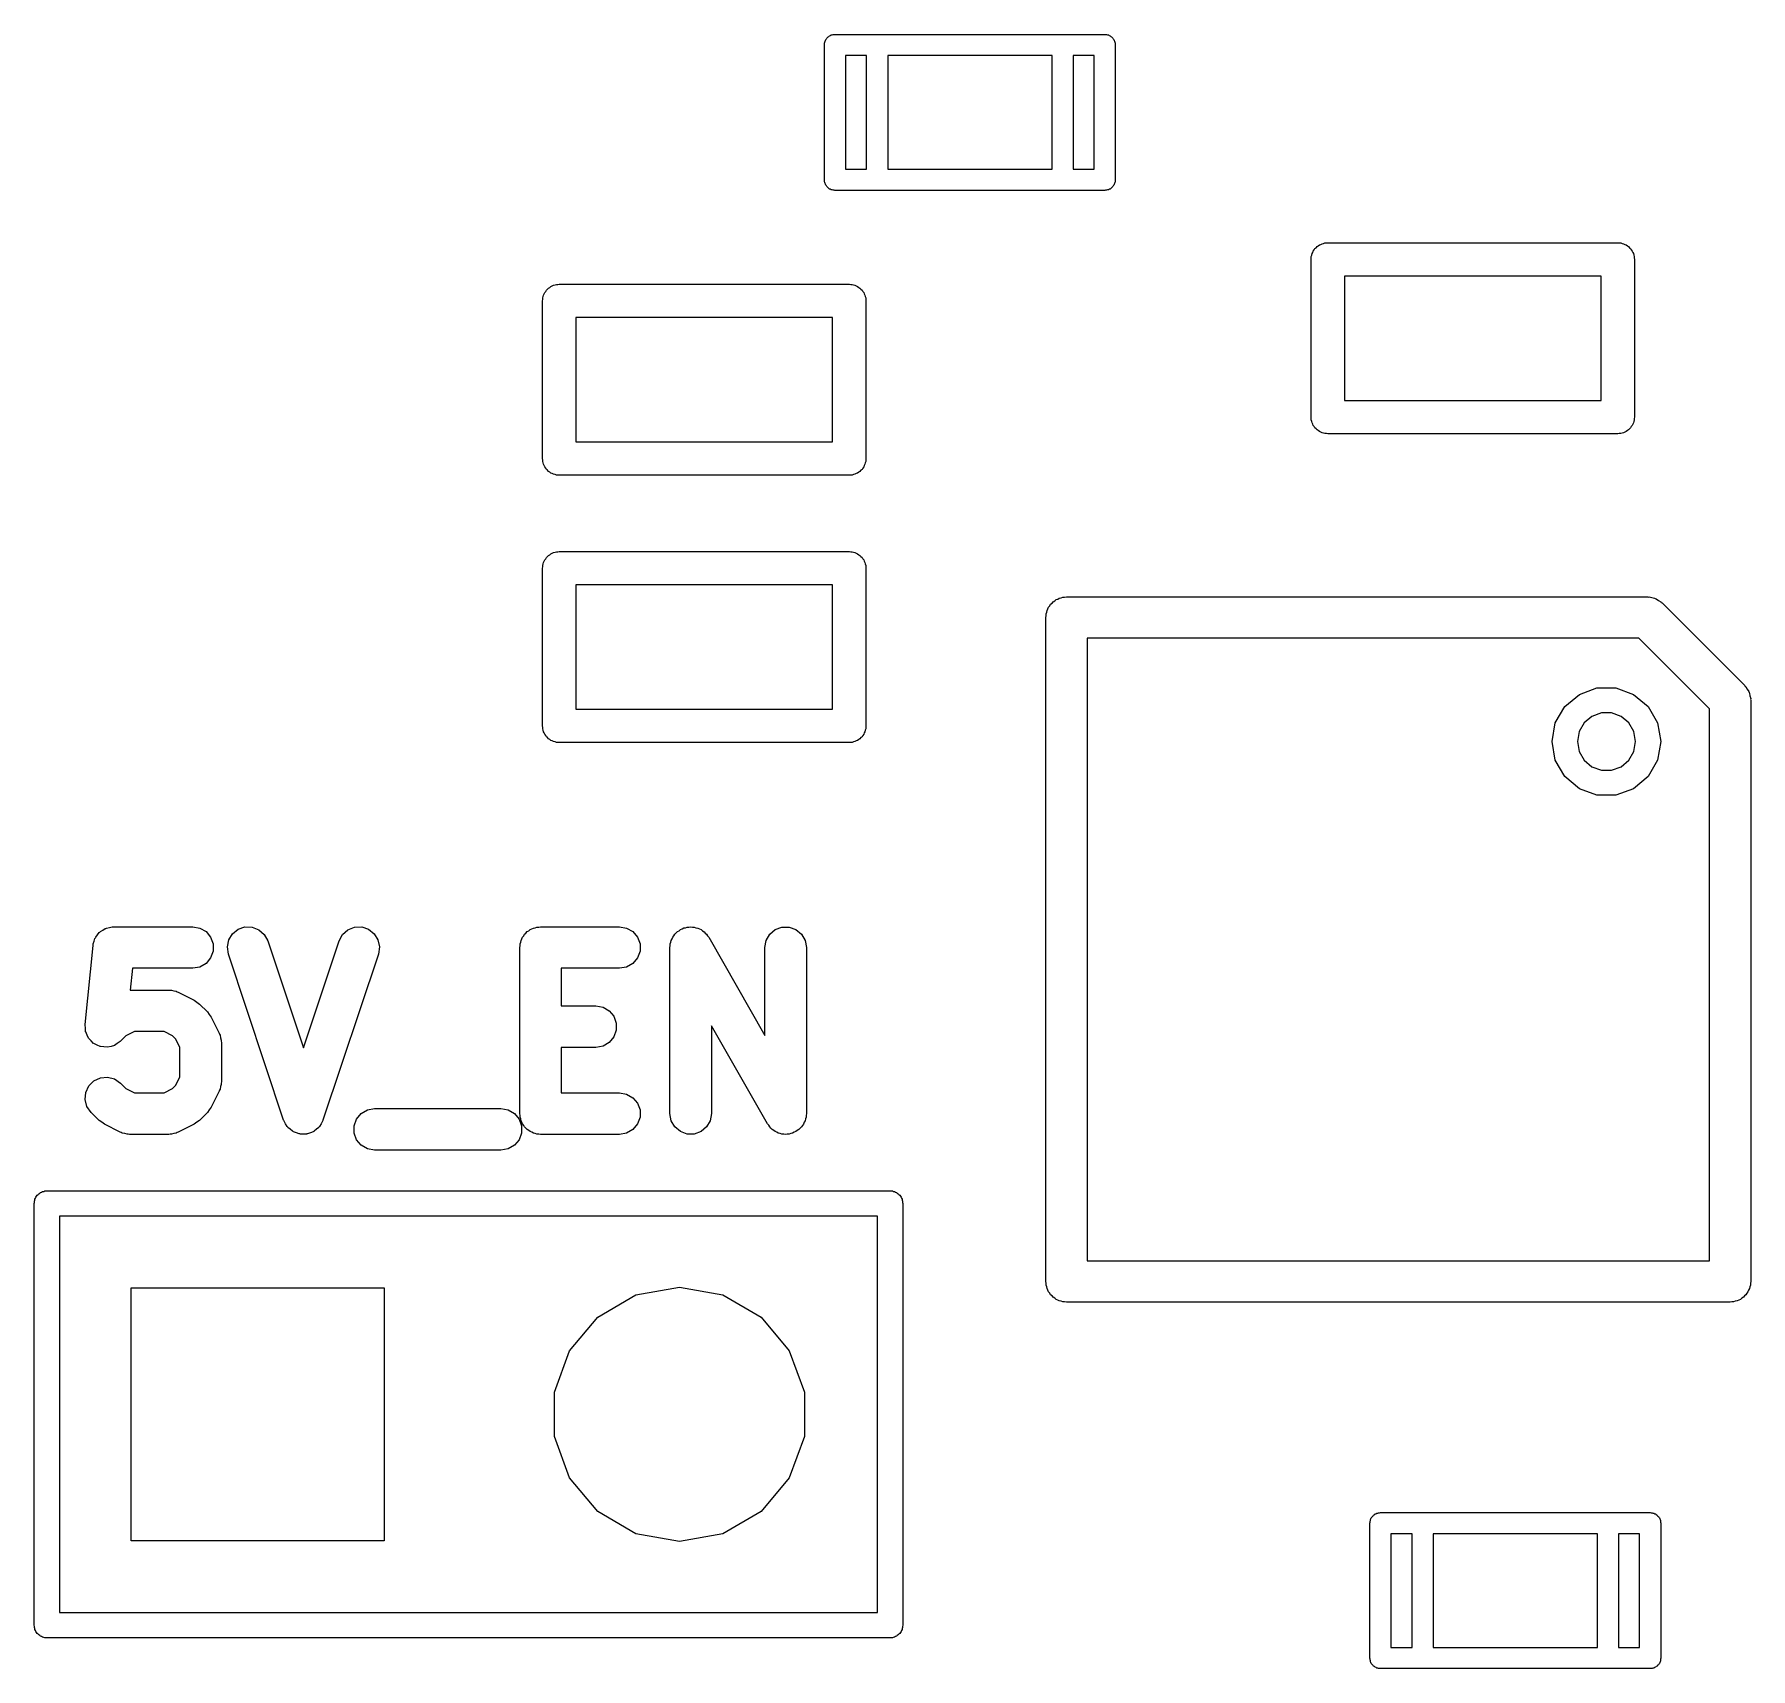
# Model space of a CAD drawing. Extents: x 10 to 287, y -200 to -10.
# Drawn here: x 139.15 to 149.49, y -68.03 to -58.19 of the extents above; entities that cross this region are included whole.
import ezdxf

# ---------------------------------------------------------------- set-up
doc = ezdxf.new("R2010")
doc.units = 0
doc.header["$MEASUREMENT"] = 0
doc.layers.add('BLACK', color=7, linetype='CONTINUOUS')

msp = doc.modelspace()

# ---------------------------------------------------------------- linework, layer by layer
at = {"layer": 'Black'}
for p, q in [((143.926, -58.2176), (143.929, -58.2128)), ((143.929, -58.2128), (143.933, -58.2092)), ((143.933, -58.2092), (143.936, -58.205)), ((143.936, -58.205), (143.941, -58.2022)), ((143.941, -58.2022), (143.945, -58.1986)), ((143.945, -58.1986), (143.951, -58.1967)), ((143.951, -58.1967), (143.955, -58.1939)), ((143.955, -58.1939), (143.961, -58.193)), ((143.961, -58.193), (143.966, -58.1911)), ((143.966, -58.1911), (143.972, -58.1911)), ((143.972, -58.1911), (143.977, -58.1901)), ((143.977, -58.1901), (145.603, -58.1901)), ((145.603, -58.1901), (145.608, -58.1911)), ((145.608, -58.1911), (145.614, -58.1911)), ((145.614, -58.1911), (145.619, -58.193)), ((145.619, -58.193), (145.625, -58.1939)), ((145.625, -58.1939), (145.629, -58.1967)), ((145.629, -58.1967), (145.635, -58.1986)), ((145.635, -58.1986), (145.639, -58.2022)), ((145.639, -58.2022), (145.644, -58.205)), ((145.644, -58.205), (145.647, -58.2092)), ((145.647, -58.2092), (145.651, -58.2128)), ((145.651, -58.2128), (145.654, -58.2176)), ((143.914, -58.2536), (143.915, -58.2481)), ((143.914, -59.0664), (143.914, -58.2536)), ((143.915, -58.2426), (143.917, -58.2374)), ((143.915, -58.2481), (143.915, -58.2426)), ((143.917, -58.2374), (143.918, -58.2319)), ((143.918, -58.2319), (143.92, -58.2271)), ((143.92, -58.2271), (143.922, -58.2218)), ((143.922, -58.2218), (143.926, -58.2176)), ((144.041, -58.3171), (144.041, -59.0029)), ((144.168, -58.3171), (144.041, -58.3171)), ((144.168, -59.0029), (144.168, -58.3171)), ((144.295, -58.3171), (144.295, -59.0029)), ((145.285, -58.3171), (144.295, -58.3171)), ((145.285, -59.0029), (145.285, -58.3171)), ((145.412, -58.3171), (145.412, -59.0029)), ((145.539, -58.3171), (145.412, -58.3171)), ((145.539, -59.0029), (145.539, -58.3171)), ((145.654, -58.2176), (145.658, -58.2218)), ((145.658, -58.2218), (145.66, -58.2271)), ((145.66, -58.2271), (145.662, -58.2319)), ((145.662, -58.2319), (145.663, -58.2374)), ((145.663, -58.2374), (145.665, -58.2426)), ((145.665, -58.2426), (145.665, -58.2481)), ((145.665, -58.2481), (145.666, -58.2536)), ((145.666, -58.2536), (145.666, -59.0664)), ((144.041, -59.0029), (144.168, -59.0029)), ((144.295, -59.0029), (145.285, -59.0029)), ((145.412, -59.0029), (145.539, -59.0029)), ((143.915, -59.0719), (143.914, -59.0664)), ((143.915, -59.0774), (143.915, -59.0719)), ((143.917, -59.0826), (143.915, -59.0774)), ((143.918, -59.0881), (143.917, -59.0826)), ((143.92, -59.0929), (143.918, -59.0881)), ((143.922, -59.0981), (143.92, -59.0929)), ((143.926, -59.1024), (143.922, -59.0981)), ((143.929, -59.1072), (143.926, -59.1024)), ((143.933, -59.1108), (143.929, -59.1072)), ((143.936, -59.115), (143.933, -59.1108)), ((143.941, -59.1178), (143.936, -59.115)), ((143.945, -59.1214), (143.941, -59.1178)), ((143.951, -59.1233), (143.945, -59.1214)), ((143.955, -59.1261), (143.951, -59.1233)), ((143.961, -59.127), (143.955, -59.1261)), ((143.966, -59.1289), (143.961, -59.127)), ((143.972, -59.1289), (143.966, -59.1289)), ((143.977, -59.1299), (143.972, -59.1289)), ((145.603, -59.1299), (143.977, -59.1299)), ((145.608, -59.1289), (145.603, -59.1299)), ((145.614, -59.1289), (145.608, -59.1289)), ((145.619, -59.127), (145.614, -59.1289)), ((145.625, -59.1261), (145.619, -59.127)), ((145.629, -59.1233), (145.625, -59.1261)), ((145.635, -59.1214), (145.629, -59.1233)), ((145.639, -59.1178), (145.635, -59.1214)), ((145.644, -59.115), (145.639, -59.1178)), ((145.647, -59.1108), (145.644, -59.115)), ((145.651, -59.1072), (145.647, -59.1108)), ((145.654, -59.1024), (145.651, -59.1072)), ((145.658, -59.0981), (145.654, -59.1024)), ((145.66, -59.0929), (145.658, -59.0981)), ((145.662, -59.0881), (145.66, -59.0929)), ((145.663, -59.0826), (145.662, -59.0881)), ((145.665, -59.0774), (145.663, -59.0826)), ((145.666, -59.0664), (145.665, -59.0719)), ((145.665, -59.0719), (145.665, -59.0774)), ((146.904, -59.4551), (146.912, -59.4507)), ((146.912, -59.4507), (146.921, -59.4492)), ((146.921, -59.4492), (146.929, -59.4462)), ((146.929, -59.4462), (146.938, -59.4462)), ((146.938, -59.4462), (146.946, -59.4447)), ((146.946, -59.4447), (148.694, -59.4447)), ((148.694, -59.4447), (148.702, -59.4462)), ((148.702, -59.4462), (148.711, -59.4462)), ((148.711, -59.4462), (148.719, -59.4492)), ((148.719, -59.4492), (148.728, -59.4507)), ((148.728, -59.4507), (148.736, -59.4551)), ((146.846, -59.545), (146.847, -59.5364)), ((146.846, -60.495), (146.846, -59.545)), ((146.847, -59.5276), (146.85, -59.5193)), ((146.847, -59.5364), (146.847, -59.5276)), ((146.85, -59.5193), (146.852, -59.5107)), ((146.852, -59.5107), (146.856, -59.5031)), ((146.856, -59.5031), (146.859, -59.4949)), ((146.859, -59.4949), (146.865, -59.4881)), ((146.865, -59.4881), (146.869, -59.4805)), ((146.869, -59.4805), (146.876, -59.4749)), ((146.876, -59.4749), (146.882, -59.4682)), ((146.882, -59.4682), (146.889, -59.4638)), ((146.889, -59.4638), (146.896, -59.4581)), ((146.896, -59.4581), (146.904, -59.4551)), ((148.736, -59.4551), (148.744, -59.4581)), ((148.744, -59.4581), (148.751, -59.4638)), ((148.751, -59.4638), (148.758, -59.4682)), ((148.758, -59.4682), (148.764, -59.4749)), ((148.764, -59.4749), (148.771, -59.4805)), ((148.771, -59.4805), (148.775, -59.4881)), ((148.775, -59.4881), (148.781, -59.4949)), ((148.781, -59.4949), (148.784, -59.5031)), ((148.784, -59.5031), (148.788, -59.5107)), ((148.788, -59.5107), (148.79, -59.5193)), ((148.79, -59.5193), (148.793, -59.5276)), ((148.793, -59.5276), (148.793, -59.5364)), ((148.793, -59.5364), (148.794, -59.545)), ((148.794, -59.545), (148.794, -60.495)), ((147.047, -59.6454), (147.047, -60.3946)), ((148.593, -59.6454), (147.047, -59.6454)), ((148.593, -60.3946), (148.593, -59.6454)), ((142.22, -59.7693), (142.222, -59.7607)), ((142.222, -59.7607), (142.226, -59.7531)), ((142.226, -59.7531), (142.229, -59.7449)), ((142.229, -59.7449), (142.235, -59.7381)), ((142.235, -59.7381), (142.239, -59.7305)), ((142.239, -59.7305), (142.246, -59.7249)), ((142.246, -59.7249), (142.252, -59.7182)), ((142.252, -59.7182), (142.259, -59.7138)), ((142.259, -59.7138), (142.266, -59.7081)), ((142.266, -59.7081), (142.274, -59.7051)), ((142.274, -59.7051), (142.282, -59.7007)), ((142.282, -59.7007), (142.291, -59.6992)), ((142.291, -59.6992), (142.299, -59.6962)), ((142.299, -59.6962), (142.308, -59.6962)), ((142.308, -59.6962), (142.316, -59.6947)), ((142.316, -59.6947), (144.064, -59.6947)), ((144.064, -59.6947), (144.072, -59.6962)), ((144.072, -59.6962), (144.081, -59.6962)), ((144.081, -59.6962), (144.089, -59.6992)), ((144.089, -59.6992), (144.098, -59.7007)), ((144.098, -59.7007), (144.106, -59.7051)), ((144.106, -59.7051), (144.114, -59.7081)), ((144.114, -59.7081), (144.121, -59.7138)), ((144.121, -59.7138), (144.128, -59.7182)), ((144.128, -59.7182), (144.134, -59.7249)), ((144.134, -59.7249), (144.141, -59.7305)), ((144.141, -59.7305), (144.145, -59.7381)), ((144.145, -59.7381), (144.151, -59.7449)), ((144.151, -59.7449), (144.154, -59.7531)), ((144.154, -59.7531), (144.158, -59.7607)), ((144.158, -59.7607), (144.16, -59.7693)), ((142.216, -59.795), (142.217, -59.7864)), ((142.216, -60.745), (142.216, -59.795)), ((142.217, -59.7776), (142.22, -59.7693)), ((142.217, -59.7864), (142.217, -59.7776)), ((144.16, -59.7693), (144.163, -59.7776)), ((144.163, -59.7776), (144.163, -59.7864)), ((144.163, -59.7864), (144.164, -59.795)), ((144.164, -59.795), (144.164, -60.745)), ((142.417, -59.8954), (142.417, -60.6446)), ((143.963, -59.8954), (142.417, -59.8954)), ((143.963, -60.6446), (143.963, -59.8954)), ((147.047, -60.3946), (148.593, -60.3946)), ((146.847, -60.5036), (146.846, -60.495)), ((146.847, -60.5124), (146.847, -60.5036)), ((146.85, -60.5207), (146.847, -60.5124)), ((146.852, -60.5293), (146.85, -60.5207)), ((146.856, -60.5369), (146.852, -60.5293)), ((146.859, -60.5451), (146.856, -60.5369)), ((146.865, -60.5519), (146.859, -60.5451)), ((146.869, -60.5595), (146.865, -60.5519)), ((146.876, -60.5651), (146.869, -60.5595)), ((146.882, -60.5718), (146.876, -60.5651)), ((146.889, -60.5762), (146.882, -60.5718)), ((146.896, -60.5819), (146.889, -60.5762)), ((146.904, -60.5849), (146.896, -60.5819)), ((146.912, -60.5893), (146.904, -60.5849)), ((146.921, -60.5908), (146.912, -60.5893)), ((146.929, -60.5938), (146.921, -60.5908)), ((148.719, -60.5908), (148.711, -60.5938)), ((148.728, -60.5893), (148.719, -60.5908)), ((148.736, -60.5849), (148.728, -60.5893)), ((148.744, -60.5819), (148.736, -60.5849)), ((148.751, -60.5762), (148.744, -60.5819)), ((148.758, -60.5718), (148.751, -60.5762)), ((148.764, -60.5651), (148.758, -60.5718)), ((148.771, -60.5595), (148.764, -60.5651)), ((148.775, -60.5519), (148.771, -60.5595)), ((148.781, -60.5451), (148.775, -60.5519)), ((148.784, -60.5369), (148.781, -60.5451)), ((148.788, -60.5293), (148.784, -60.5369)), ((148.79, -60.5207), (148.788, -60.5293)), ((148.793, -60.5124), (148.79, -60.5207)), ((148.794, -60.495), (148.793, -60.5036)), ((148.793, -60.5036), (148.793, -60.5124)), ((142.417, -60.6446), (143.963, -60.6446)), ((146.938, -60.5938), (146.929, -60.5938)), ((146.946, -60.5953), (146.938, -60.5938)), ((148.694, -60.5953), (146.946, -60.5953)), ((148.702, -60.5938), (148.694, -60.5953)), ((148.711, -60.5938), (148.702, -60.5938)), ((142.217, -60.7536), (142.216, -60.745)), ((142.217, -60.7624), (142.217, -60.7536)), ((142.22, -60.7707), (142.217, -60.7624)), ((142.222, -60.7793), (142.22, -60.7707)), ((142.226, -60.7869), (142.222, -60.7793)), ((142.229, -60.7951), (142.226, -60.7869)), ((142.235, -60.8019), (142.229, -60.7951)), ((144.151, -60.7951), (144.145, -60.8019)), ((144.154, -60.7869), (144.151, -60.7951)), ((144.158, -60.7793), (144.154, -60.7869)), ((144.16, -60.7707), (144.158, -60.7793)), ((144.163, -60.7624), (144.16, -60.7707)), ((144.164, -60.745), (144.163, -60.7536)), ((144.163, -60.7536), (144.163, -60.7624)), ((142.239, -60.8095), (142.235, -60.8019)), ((142.246, -60.8151), (142.239, -60.8095)), ((142.252, -60.8218), (142.246, -60.8151)), ((142.259, -60.8262), (142.252, -60.8218)), ((142.266, -60.8319), (142.259, -60.8262)), ((142.274, -60.8349), (142.266, -60.8319)), ((142.282, -60.8393), (142.274, -60.8349)), ((142.291, -60.8408), (142.282, -60.8393)), ((142.299, -60.8438), (142.291, -60.8408)), ((142.308, -60.8438), (142.299, -60.8438)), ((142.316, -60.8453), (142.308, -60.8438)), ((144.064, -60.8453), (142.316, -60.8453)), ((144.072, -60.8438), (144.064, -60.8453)), ((144.081, -60.8438), (144.072, -60.8438)), ((144.089, -60.8408), (144.081, -60.8438)), ((144.098, -60.8393), (144.089, -60.8408)), ((144.106, -60.8349), (144.098, -60.8393)), ((144.114, -60.8319), (144.106, -60.8349)), ((144.121, -60.8262), (144.114, -60.8319)), ((144.128, -60.8218), (144.121, -60.8262)), ((144.134, -60.8151), (144.128, -60.8218)), ((144.141, -60.8095), (144.134, -60.8151)), ((144.145, -60.8019), (144.141, -60.8095)), ((142.266, -61.3181), (142.274, -61.3151)), ((142.274, -61.3151), (142.282, -61.3107)), ((142.282, -61.3107), (142.291, -61.3092)), ((142.291, -61.3092), (142.299, -61.3062)), ((142.299, -61.3062), (142.308, -61.3062)), ((142.308, -61.3062), (142.316, -61.3047)), ((142.316, -61.3047), (144.064, -61.3047)), ((144.064, -61.3047), (144.072, -61.3062)), ((144.072, -61.3062), (144.081, -61.3062)), ((144.081, -61.3062), (144.089, -61.3092)), ((144.089, -61.3092), (144.098, -61.3107)), ((144.098, -61.3107), (144.106, -61.3151)), ((144.106, -61.3151), (144.114, -61.3181)), ((142.216, -61.405), (142.217, -61.3964)), ((142.216, -62.355), (142.216, -61.405)), ((142.217, -61.3876), (142.22, -61.3793)), ((142.217, -61.3964), (142.217, -61.3876)), ((142.22, -61.3793), (142.222, -61.3707)), ((142.222, -61.3707), (142.226, -61.3631)), ((142.226, -61.3631), (142.229, -61.3549)), ((142.229, -61.3549), (142.235, -61.3481)), ((142.235, -61.3481), (142.239, -61.3405)), ((142.239, -61.3405), (142.246, -61.3349)), ((142.246, -61.3349), (142.252, -61.3282)), ((142.252, -61.3282), (142.259, -61.3238)), ((142.259, -61.3238), (142.266, -61.3181)), ((144.114, -61.3181), (144.121, -61.3238)), ((144.121, -61.3238), (144.128, -61.3282)), ((144.128, -61.3282), (144.134, -61.3349)), ((144.134, -61.3349), (144.141, -61.3405)), ((144.141, -61.3405), (144.145, -61.3481)), ((144.145, -61.3481), (144.151, -61.3549)), ((144.151, -61.3549), (144.154, -61.3631)), ((144.154, -61.3631), (144.158, -61.3707)), ((144.158, -61.3707), (144.16, -61.3793)), ((144.16, -61.3793), (144.163, -61.3876)), ((144.163, -61.3876), (144.163, -61.3964)), ((144.163, -61.3964), (144.164, -61.405)), ((144.164, -61.405), (144.164, -62.355)), ((142.417, -61.5053), (142.417, -62.2546)), ((143.963, -61.5053), (142.417, -61.5053)), ((143.963, -62.2546), (143.963, -61.5053)), ((145.271, -61.6314), (145.276, -61.622)), ((145.276, -61.622), (145.285, -61.615)), ((145.285, -61.615), (145.292, -61.6067)), ((145.292, -61.6067), (145.301, -61.6012)), ((145.301, -61.6012), (145.309, -61.5942)), ((145.309, -61.5942), (145.32, -61.5905)), ((145.32, -61.5905), (145.329, -61.5851)), ((145.329, -61.5851), (145.34, -61.5832)), ((145.34, -61.5832), (145.35, -61.5795)), ((145.35, -61.5795), (145.361, -61.5795)), ((145.361, -61.5795), (145.372, -61.5776)), ((145.372, -61.5776), (148.872, -61.5776)), ((148.872, -61.5776), (148.877, -61.5785)), ((148.877, -61.5785), (148.883, -61.578)), ((148.883, -61.578), (148.898, -61.5822)), ((148.898, -61.5822), (148.914, -61.5851)), ((148.914, -61.5851), (148.919, -61.5878)), ((148.919, -61.5878), (148.924, -61.5892)), ((148.924, -61.5892), (148.938, -61.5985)), ((148.938, -61.5985), (148.952, -61.6067)), ((148.952, -61.6067), (148.955, -61.6109)), ((148.955, -61.6109), (148.96, -61.614)), ((148.96, -61.614), (149.458, -62.1119)), ((145.247, -61.702), (145.249, -61.6913)), ((145.247, -65.7), (145.247, -61.702)), ((145.249, -61.6804), (145.253, -61.6702)), ((145.249, -61.6913), (145.249, -61.6804)), ((145.253, -61.6702), (145.255, -61.6595)), ((145.255, -61.6595), (145.26, -61.65)), ((145.26, -61.65), (145.264, -61.6398)), ((145.264, -61.6398), (145.271, -61.6314)), ((145.496, -61.8265), (145.496, -65.5755)), ((148.82, -61.8265), (145.496, -61.8265)), ((149.245, -62.2514), (148.82, -61.8265)), ((148.462, -62.165), (148.568, -62.1261)), ((148.568, -62.1261), (148.682, -62.1261)), ((148.682, -62.1261), (148.789, -62.165)), ((149.458, -62.1119), (149.461, -62.1163)), ((149.461, -62.1163), (149.465, -62.1199)), ((149.465, -62.1199), (149.473, -62.1339)), ((149.473, -62.1339), (149.482, -62.1473)), ((148.317, -62.3367), (148.374, -62.2382)), ((148.374, -62.2382), (148.462, -62.165)), ((148.789, -62.165), (148.876, -62.2382)), ((148.876, -62.2382), (148.933, -62.3367)), ((149.482, -62.1473), (149.484, -62.1525)), ((149.484, -62.1525), (149.487, -62.1573)), ((149.487, -62.1573), (149.489, -62.1733)), ((149.489, -62.1733), (149.494, -62.189)), ((149.494, -62.189), (149.493, -62.1945)), ((149.493, -62.1945), (149.494, -62.1999)), ((149.494, -62.1999), (149.494, -65.7)), ((142.417, -62.2546), (143.963, -62.2546)), ((148.298, -62.4488), (148.317, -62.3367)), ((148.491, -62.3361), (148.461, -62.3888)), ((148.538, -62.297), (148.491, -62.3361)), ((148.595, -62.2762), (148.538, -62.297)), ((148.656, -62.2762), (148.595, -62.2762)), ((148.713, -62.297), (148.656, -62.2762)), ((148.76, -62.3361), (148.713, -62.297)), ((148.79, -62.3888), (148.76, -62.3361)), ((148.933, -62.3367), (148.953, -62.4488)), ((149.245, -65.5755), (149.245, -62.2514)), ((142.217, -62.3636), (142.216, -62.355)), ((142.217, -62.3724), (142.217, -62.3636)), ((142.22, -62.3807), (142.217, -62.3724)), ((142.222, -62.3893), (142.22, -62.3807)), ((142.226, -62.3969), (142.222, -62.3893)), ((142.229, -62.4051), (142.226, -62.3969)), ((142.235, -62.4119), (142.229, -62.4051)), ((142.239, -62.4195), (142.235, -62.4119)), ((142.246, -62.4251), (142.239, -62.4195)), ((142.252, -62.4318), (142.246, -62.4251)), ((142.259, -62.4362), (142.252, -62.4318)), ((142.266, -62.4419), (142.259, -62.4362)), ((142.274, -62.4449), (142.266, -62.4419)), ((142.282, -62.4493), (142.274, -62.4449)), ((142.291, -62.4508), (142.282, -62.4493)), ((142.299, -62.4538), (142.291, -62.4508)), ((144.089, -62.4508), (144.081, -62.4538)), ((144.098, -62.4493), (144.089, -62.4508)), ((144.106, -62.4449), (144.098, -62.4493)), ((144.114, -62.4419), (144.106, -62.4449)), ((144.121, -62.4362), (144.114, -62.4419)), ((144.128, -62.4318), (144.121, -62.4362)), ((144.134, -62.4251), (144.128, -62.4318)), ((144.141, -62.4195), (144.134, -62.4251)), ((144.145, -62.4119), (144.141, -62.4195)), ((144.151, -62.4051), (144.145, -62.4119)), ((144.154, -62.3969), (144.151, -62.4051)), ((144.158, -62.3893), (144.154, -62.3969)), ((144.16, -62.3807), (144.158, -62.3893)), ((144.163, -62.3724), (144.16, -62.3807)), ((144.164, -62.355), (144.163, -62.3636)), ((144.163, -62.3636), (144.163, -62.3724)), ((148.317, -62.5608), (148.298, -62.4488)), ((148.461, -62.3888), (148.45, -62.4488)), ((148.45, -62.4488), (148.461, -62.5087)), ((148.801, -62.4488), (148.79, -62.3888)), ((148.79, -62.5087), (148.801, -62.4488)), ((148.953, -62.4488), (148.933, -62.5608)), ((142.308, -62.4538), (142.299, -62.4538)), ((142.316, -62.4553), (142.308, -62.4538)), ((144.064, -62.4553), (142.316, -62.4553)), ((144.072, -62.4538), (144.064, -62.4553)), ((144.081, -62.4538), (144.072, -62.4538)), ((148.461, -62.5087), (148.491, -62.5614)), ((148.76, -62.5614), (148.79, -62.5087)), ((148.374, -62.6594), (148.317, -62.5608)), ((148.462, -62.7325), (148.374, -62.6594)), ((148.491, -62.5614), (148.538, -62.6006)), ((148.538, -62.6006), (148.595, -62.6214)), ((148.595, -62.6214), (148.656, -62.6214)), ((148.656, -62.6214), (148.713, -62.6006)), ((148.713, -62.6006), (148.76, -62.5614)), ((148.876, -62.6594), (148.789, -62.7325)), ((148.933, -62.5608), (148.876, -62.6594)), ((148.568, -62.7715), (148.462, -62.7325)), ((148.789, -62.7325), (148.682, -62.7715)), ((148.682, -62.7715), (148.568, -62.7715)), ((139.552, -63.5932), (139.566, -63.5847)), ((139.566, -63.5847), (139.581, -63.575)), ((139.581, -63.575), (139.585, -63.5739)), ((139.585, -63.5739), (139.589, -63.5715)), ((139.589, -63.5715), (139.606, -63.5685)), ((139.606, -63.5685), (139.623, -63.5643)), ((139.623, -63.5643), (139.627, -63.5648)), ((139.627, -63.5648), (139.632, -63.564)), ((139.632, -63.564), (140.108, -63.564)), ((140.108, -63.564), (140.151, -63.5715)), ((140.151, -63.5715), (140.189, -63.5932)), ((140.348, -63.606), (140.382, -63.5791)), ((140.382, -63.5791), (140.423, -63.5653)), ((140.423, -63.5653), (140.467, -63.5665)), ((140.467, -63.5665), (140.507, -63.5825)), ((140.507, -63.5825), (140.539, -63.6113)), ((141.01, -63.6113), (141.043, -63.5825)), ((141.043, -63.5825), (141.083, -63.5665)), ((141.083, -63.5665), (141.127, -63.5653)), ((141.127, -63.5653), (141.168, -63.5791)), ((141.168, -63.5791), (141.202, -63.606)), ((142.123, -63.5932), (142.133, -63.5878)), ((142.133, -63.5878), (142.141, -63.5807)), ((142.141, -63.5807), (142.151, -63.577)), ((142.151, -63.577), (142.161, -63.5715)), ((142.161, -63.5715), (142.171, -63.5696)), ((142.171, -63.5696), (142.182, -63.5659)), ((142.182, -63.5659), (142.193, -63.5659)), ((142.193, -63.5659), (142.203, -63.564)), ((142.203, -63.564), (142.68, -63.564)), ((142.68, -63.564), (142.722, -63.5715)), ((142.722, -63.5715), (142.76, -63.5932)), ((143.028, -63.5929), (143.038, -63.5876)), ((143.038, -63.5876), (143.046, -63.5807)), ((143.046, -63.5807), (143.056, -63.5769)), ((143.056, -63.5769), (143.066, -63.5713)), ((143.066, -63.5713), (143.076, -63.5695)), ((143.076, -63.5695), (143.086, -63.5659)), ((143.086, -63.5659), (143.098, -63.5659)), ((143.098, -63.5659), (143.109, -63.564)), ((143.109, -63.564), (143.119, -63.5659)), ((143.119, -63.5659), (143.13, -63.5659)), ((143.13, -63.5659), (143.14, -63.5697)), ((143.14, -63.5697), (143.151, -63.5717)), ((143.151, -63.5717), (143.161, -63.5771)), ((143.161, -63.5771), (143.171, -63.5807)), ((143.171, -63.5807), (143.179, -63.5879)), ((143.179, -63.5879), (143.189, -63.5936)), ((143.584, -63.6086), (143.617, -63.5807)), ((143.617, -63.5807), (143.658, -63.5659)), ((143.658, -63.5659), (143.701, -63.5659)), ((143.701, -63.5659), (143.742, -63.5807)), ((143.742, -63.5807), (143.775, -63.6086)), ((139.46, -64.1527), (139.508, -63.6765)), ((139.508, -63.6765), (139.509, -63.672)), ((139.509, -63.6673), (139.515, -63.6512)), ((139.509, -63.672), (139.509, -63.6673)), ((139.515, -63.6512), (139.519, -63.6348)), ((139.519, -63.6348), (139.522, -63.6309)), ((139.522, -63.6309), (139.524, -63.6265)), ((139.524, -63.6265), (139.535, -63.6134)), ((139.535, -63.6134), (139.545, -63.5995)), ((139.545, -63.5995), (139.549, -63.5968)), ((139.549, -63.5968), (139.552, -63.5932)), ((140.189, -63.5932), (140.216, -63.6265)), ((140.216, -63.6265), (140.231, -63.6673)), ((140.231, -63.6673), (140.231, -63.7107)), ((140.317, -63.6856), (140.325, -63.643)), ((140.323, -63.7285), (140.317, -63.6856)), ((140.325, -63.643), (140.348, -63.606)), ((140.539, -63.6113), (140.56, -63.6495)), ((140.56, -63.6495), (140.775, -64.2937)), ((140.775, -64.2937), (140.99, -63.6495)), ((140.99, -63.6495), (141.01, -63.6113)), ((141.202, -63.606), (141.224, -63.643)), ((141.224, -63.643), (141.233, -63.6856)), ((141.233, -63.6856), (141.227, -63.7285)), ((142.078, -63.689), (142.08, -63.6782)), ((142.078, -64.689), (142.078, -63.689)), ((142.08, -63.6673), (142.084, -63.657)), ((142.08, -63.6782), (142.08, -63.6673)), ((142.084, -63.657), (142.086, -63.6462)), ((142.086, -63.6462), (142.091, -63.6368)), ((142.091, -63.6368), (142.095, -63.6265)), ((142.095, -63.6265), (142.102, -63.6181)), ((142.102, -63.6181), (142.108, -63.6086)), ((142.108, -63.6086), (142.116, -63.6016)), ((142.116, -63.6016), (142.123, -63.5932)), ((142.76, -63.5932), (142.788, -63.6265)), ((142.788, -63.6265), (142.803, -63.6673)), ((142.803, -63.6673), (142.803, -63.7107)), ((142.983, -63.689), (142.985, -63.6779)), ((142.983, -64.689), (142.983, -63.689)), ((142.985, -63.6667), (142.989, -63.6567)), ((142.985, -63.6779), (142.985, -63.6667)), ((142.989, -63.6567), (142.991, -63.6462)), ((142.991, -63.6462), (142.996, -63.6365)), ((142.996, -63.6365), (143, -63.626)), ((143, -63.626), (143.007, -63.6179)), ((143.007, -63.6179), (143.012, -63.6086)), ((143.012, -63.6086), (143.021, -63.6014)), ((143.021, -63.6014), (143.028, -63.5929)), ((143.189, -63.5936), (143.196, -63.6018)), ((143.196, -63.6018), (143.204, -63.6086)), ((143.204, -63.6086), (143.21, -63.6183)), ((143.21, -63.6183), (143.217, -63.627)), ((143.217, -63.627), (143.555, -64.2183)), ((143.555, -63.689), (143.562, -63.6462)), ((143.555, -64.2183), (143.555, -63.689)), ((143.562, -63.6462), (143.584, -63.6086)), ((143.775, -63.6086), (143.797, -63.6462)), ((143.797, -63.6462), (143.805, -63.689)), ((143.805, -63.689), (143.805, -64.689)), ((140.189, -63.7847), (140.151, -63.8064)), ((140.216, -63.7515), (140.189, -63.7847)), ((140.231, -63.7107), (140.216, -63.7515)), ((140.656, -64.7285), (140.323, -63.7285)), ((141.227, -63.7285), (140.893, -64.7285)), ((142.76, -63.7847), (142.722, -63.8064)), ((142.788, -63.7515), (142.76, -63.7847)), ((142.803, -63.7107), (142.788, -63.7515)), ((139.745, -63.814), (139.732, -63.9449)), ((140.108, -63.814), (139.745, -63.814)), ((140.151, -63.8064), (140.108, -63.814)), ((142.68, -63.814), (142.328, -63.814)), ((142.328, -63.814), (142.328, -64.0402)), ((142.722, -63.8064), (142.68, -63.814)), ((139.732, -63.9449), (139.965, -63.9449)), ((139.965, -63.9449), (139.972, -63.9462)), ((139.972, -63.9462), (139.98, -63.9458)), ((139.98, -63.9458), (139.994, -63.9499)), ((139.994, -63.9499), (140.008, -63.9525)), ((140.008, -63.9525), (140.014, -63.9561)), ((140.014, -63.9561), (140.021, -63.9581)), ((140.021, -63.9581), (140.116, -64.0057)), ((140.116, -64.0057), (140.133, -64.0177)), ((140.133, -64.0177), (140.149, -64.0292)), ((140.149, -64.0292), (140.197, -64.0768)), ((140.197, -64.0768), (140.208, -64.0932)), ((140.208, -64.0932), (140.22, -64.1093)), ((142.328, -64.0402), (142.537, -64.0402)), ((142.537, -64.0402), (142.58, -64.0477)), ((142.58, -64.0477), (142.617, -64.0694)), ((142.617, -64.0694), (142.645, -64.1027)), ((142.645, -64.1027), (142.66, -64.1435)), ((139.46, -64.1535), (139.46, -64.1527)), ((139.46, -64.1543), (139.46, -64.1535)), ((139.462, -64.1751), (139.46, -64.1543)), ((139.463, -64.196), (139.462, -64.1751)), ((139.464, -64.1967), (139.463, -64.196)), ((139.464, -64.1975), (139.464, -64.1967)), ((139.472, -64.2165), (139.464, -64.1975)), ((139.757, -64.1949), (139.706, -64.2203)), ((139.936, -64.1949), (139.757, -64.1949)), ((139.987, -64.2203), (139.936, -64.1949)), ((140.22, -64.1093), (140.268, -64.2045)), ((140.268, -64.2045), (140.27, -64.2114)), ((140.27, -64.2114), (140.273, -64.2177)), ((142.66, -64.1869), (142.645, -64.2277)), ((142.66, -64.1435), (142.66, -64.1869)), ((143.571, -64.751), (143.233, -64.1597)), ((143.233, -64.1597), (143.233, -64.689)), ((139.481, -64.2356), (139.472, -64.2165)), ((139.482, -64.2362), (139.481, -64.2356)), ((139.482, -64.2369), (139.482, -64.2362)), ((139.497, -64.2517), (139.482, -64.2369)), ((139.511, -64.2667), (139.497, -64.2517)), ((139.512, -64.267), (139.511, -64.2667)), ((139.513, -64.2676), (139.512, -64.267)), ((139.532, -64.2764), (139.513, -64.2676)), ((139.551, -64.2855), (139.532, -64.2764)), ((139.551, -64.2856), (139.551, -64.2855)), ((139.552, -64.2859), (139.551, -64.2856)), ((139.573, -64.2877), (139.552, -64.2859)), ((139.594, -64.2898), (139.573, -64.2877)), ((139.595, -64.2897), (139.594, -64.2896)), ((139.594, -64.2896), (139.594, -64.2898)), ((139.616, -64.2843), (139.595, -64.2897)), ((139.636, -64.2791), (139.616, -64.2843)), ((139.637, -64.2785), (139.636, -64.2787)), ((139.636, -64.2787), (139.636, -64.2791)), ((139.654, -64.2664), (139.637, -64.2785)), ((139.672, -64.2546), (139.654, -64.2664)), ((139.673, -64.2536), (139.672, -64.254)), ((139.672, -64.254), (139.672, -64.2546)), ((139.706, -64.2203), (139.673, -64.2536)), ((140.005, -64.2392), (139.987, -64.2203)), ((140.031, -64.2899), (140.005, -64.2392)), ((140.031, -64.469), (140.031, -64.2899)), ((140.273, -64.2177), (140.276, -64.2321)), ((140.276, -64.2321), (140.28, -64.2461)), ((140.28, -64.2461), (140.28, -64.2533)), ((140.28, -64.2533), (140.281, -64.2604)), ((140.281, -64.2604), (140.281, -64.4985)), ((142.537, -64.2902), (142.328, -64.2902)), ((142.328, -64.2902), (142.328, -64.564)), ((142.58, -64.2826), (142.537, -64.2902)), ((142.617, -64.2609), (142.58, -64.2826)), ((142.645, -64.2277), (142.617, -64.2609)), ((139.482, -64.522), (139.513, -64.4913)), ((139.513, -64.4913), (139.552, -64.473)), ((139.552, -64.473), (139.595, -64.4692)), ((139.595, -64.4692), (139.637, -64.4805)), ((139.637, -64.4805), (139.673, -64.5054)), ((139.673, -64.5054), (139.706, -64.5386)), ((139.987, -64.5386), (140.005, -64.5197)), ((140.005, -64.5197), (140.031, -64.469)), ((140.28, -64.5128), (140.276, -64.5268)), ((140.281, -64.4985), (140.28, -64.5056)), ((140.28, -64.5056), (140.28, -64.5128)), ((139.46, -64.6046), (139.464, -64.5614)), ((139.471, -64.6466), (139.46, -64.6046)), ((139.464, -64.5614), (139.482, -64.522)), ((139.706, -64.5386), (139.757, -64.564)), ((139.757, -64.564), (139.936, -64.564)), ((139.936, -64.564), (139.987, -64.5386)), ((140.268, -64.5544), (140.22, -64.6496)), ((140.27, -64.5475), (140.268, -64.5544)), ((140.273, -64.5413), (140.27, -64.5475)), ((140.276, -64.5268), (140.273, -64.5413)), ((142.328, -64.564), (142.68, -64.564)), ((142.68, -64.564), (142.722, -64.5715)), ((142.722, -64.5715), (142.76, -64.5932)), ((142.76, -64.5932), (142.788, -64.6265)), ((139.496, -64.6821), (139.471, -64.6466)), ((139.544, -64.7297), (139.496, -64.6821)), ((140.197, -64.6821), (140.149, -64.7297)), ((140.208, -64.6657), (140.197, -64.6821)), ((140.22, -64.6496), (140.208, -64.6657)), ((141.08, -64.7625), (141.095, -64.7217)), ((141.095, -64.7217), (141.123, -64.6885)), ((141.123, -64.6885), (141.161, -64.6668)), ((141.161, -64.6668), (141.203, -64.6592)), ((141.203, -64.6592), (141.965, -64.6592)), ((141.965, -64.6592), (142.008, -64.6668)), ((142.008, -64.6668), (142.046, -64.6885)), ((142.046, -64.6885), (142.074, -64.7217)), ((142.074, -64.7217), (142.088, -64.7625)), ((142.08, -64.6998), (142.078, -64.689)), ((142.08, -64.7107), (142.08, -64.6998)), ((142.084, -64.721), (142.08, -64.7107)), ((142.086, -64.7317), (142.084, -64.721)), ((142.788, -64.6265), (142.803, -64.6673)), ((142.803, -64.7107), (142.788, -64.7515)), ((142.803, -64.6673), (142.803, -64.7107)), ((142.991, -64.7317), (142.983, -64.689)), ((143.233, -64.689), (143.226, -64.7317)), ((143.799, -64.7212), (143.797, -64.7317)), ((143.803, -64.7112), (143.799, -64.7212)), ((143.805, -64.689), (143.803, -64.7)), ((143.803, -64.7), (143.803, -64.7112)), ((139.56, -64.7412), (139.544, -64.7297)), ((139.576, -64.7532), (139.56, -64.7412)), ((139.671, -64.8008), (139.576, -64.7532)), ((139.678, -64.8028), (139.671, -64.8008)), ((139.684, -64.8064), (139.678, -64.8028)), ((139.699, -64.809), (139.684, -64.8064)), ((139.713, -64.8132), (139.699, -64.809)), ((139.72, -64.8127), (139.713, -64.8132)), ((139.727, -64.814), (139.72, -64.8127)), ((139.965, -64.814), (139.727, -64.814)), ((139.972, -64.8127), (139.965, -64.814)), ((139.98, -64.8132), (139.972, -64.8127)), ((139.994, -64.809), (139.98, -64.8132)), ((140.008, -64.8064), (139.994, -64.809)), ((140.014, -64.8028), (140.008, -64.8064)), ((140.021, -64.8008), (140.014, -64.8028)), ((140.116, -64.7532), (140.021, -64.8008)), ((140.133, -64.7412), (140.116, -64.7532)), ((140.149, -64.7297), (140.133, -64.7412)), ((140.658, -64.7315), (140.656, -64.7285)), ((140.659, -64.7349), (140.658, -64.7315)), ((140.668, -64.7505), (140.659, -64.7349)), ((140.677, -64.7667), (140.668, -64.7505)), ((140.68, -64.769), (140.677, -64.7667)), ((140.681, -64.7719), (140.68, -64.769)), ((140.696, -64.7833), (140.681, -64.7719)), ((140.709, -64.7955), (140.696, -64.7833)), ((140.713, -64.7968), (140.709, -64.7955)), ((140.715, -64.7989), (140.713, -64.7968)), ((140.733, -64.8047), (140.715, -64.7989)), ((140.75, -64.8114), (140.733, -64.8047)), ((140.753, -64.8115), (140.75, -64.8114)), ((140.757, -64.8126), (140.753, -64.8115)), ((140.775, -64.8121), (140.757, -64.8126)), ((140.793, -64.8126), (140.775, -64.8121)), ((140.796, -64.8115), (140.793, -64.8126)), ((140.8, -64.8114), (140.796, -64.8115)), ((140.817, -64.8047), (140.8, -64.8114)), ((140.834, -64.7989), (140.817, -64.8047)), ((140.837, -64.7968), (140.834, -64.7989)), ((140.84, -64.7955), (140.837, -64.7968)), ((140.854, -64.7833), (140.84, -64.7955)), ((140.868, -64.7719), (140.854, -64.7833)), ((140.87, -64.769), (140.868, -64.7719)), ((140.873, -64.7667), (140.87, -64.769)), ((140.882, -64.7505), (140.873, -64.7667)), ((140.891, -64.7349), (140.882, -64.7505)), ((140.892, -64.7315), (140.891, -64.7349)), ((140.893, -64.7285), (140.892, -64.7315)), ((141.08, -64.8059), (141.08, -64.7625)), ((141.095, -64.8467), (141.08, -64.8059)), ((142.088, -64.8059), (142.074, -64.8467)), ((142.091, -64.7412), (142.086, -64.7317)), ((142.088, -64.7625), (142.088, -64.8059)), ((142.095, -64.7515), (142.091, -64.7412)), ((142.102, -64.7599), (142.095, -64.7515)), ((142.108, -64.7693), (142.102, -64.7599)), ((142.116, -64.7764), (142.108, -64.7693)), ((142.123, -64.7847), (142.116, -64.7764)), ((142.133, -64.7902), (142.123, -64.7847)), ((142.141, -64.7972), (142.133, -64.7902)), ((142.151, -64.801), (142.141, -64.7972)), ((142.161, -64.8064), (142.151, -64.801)), ((142.171, -64.8083), (142.161, -64.8064)), ((142.182, -64.8121), (142.171, -64.8083)), ((142.193, -64.8121), (142.182, -64.8121)), ((142.203, -64.814), (142.193, -64.8121)), ((142.68, -64.814), (142.203, -64.814)), ((142.722, -64.8064), (142.68, -64.814)), ((142.76, -64.7847), (142.722, -64.8064)), ((142.788, -64.7515), (142.76, -64.7847)), ((143.012, -64.7693), (142.991, -64.7317)), ((143.046, -64.7972), (143.012, -64.7693)), ((143.086, -64.8121), (143.046, -64.7972)), ((143.13, -64.8121), (143.086, -64.8121)), ((143.171, -64.7972), (143.13, -64.8121)), ((143.204, -64.7693), (143.171, -64.7972)), ((143.226, -64.7317), (143.204, -64.7693)), ((143.578, -64.7596), (143.571, -64.751)), ((143.584, -64.7693), (143.578, -64.7596)), ((143.592, -64.7762), (143.584, -64.7693)), ((143.599, -64.7844), (143.592, -64.7762)), ((143.609, -64.79), (143.599, -64.7844)), ((143.617, -64.7972), (143.609, -64.79)), ((143.627, -64.8009), (143.617, -64.7972)), ((143.636, -64.8063), (143.627, -64.8009)), ((143.647, -64.8082), (143.636, -64.8063)), ((143.658, -64.8121), (143.647, -64.8082)), ((143.669, -64.8121), (143.658, -64.8121)), ((143.679, -64.814), (143.669, -64.8121)), ((143.69, -64.8121), (143.679, -64.814)), ((143.701, -64.8121), (143.69, -64.8121)), ((143.711, -64.8084), (143.701, -64.8121)), ((143.722, -64.8066), (143.711, -64.8084)), ((143.732, -64.8011), (143.722, -64.8066)), ((143.742, -64.7972), (143.732, -64.8011)), ((143.75, -64.7904), (143.742, -64.7972)), ((143.76, -64.7851), (143.75, -64.7904)), ((143.767, -64.7765), (143.76, -64.7851)), ((143.775, -64.7693), (143.767, -64.7765)), ((143.781, -64.7601), (143.775, -64.7693)), ((143.788, -64.752), (143.781, -64.7601)), ((143.791, -64.7414), (143.788, -64.752)), ((143.797, -64.7317), (143.791, -64.7414)), ((141.123, -64.88), (141.095, -64.8467)), ((141.161, -64.9017), (141.123, -64.88)), ((141.203, -64.9092), (141.161, -64.9017)), ((141.965, -64.9092), (141.203, -64.9092)), ((142.008, -64.9017), (141.965, -64.9092)), ((142.046, -64.88), (142.008, -64.9017)), ((142.074, -64.8467), (142.046, -64.88)), ((139.154, -65.23), (139.155, -65.2234)), ((139.154, -67.77), (139.154, -65.23)), ((139.155, -65.2168), (139.157, -65.2105)), ((139.155, -65.2234), (139.155, -65.2168)), ((139.157, -65.2105), (139.158, -65.2039)), ((139.158, -65.2039), (139.162, -65.1982)), ((139.162, -65.1982), (139.164, -65.1919)), ((139.164, -65.1919), (139.168, -65.1868)), ((139.168, -65.1868), (139.172, -65.181)), ((139.172, -65.181), (139.177, -65.1767)), ((139.177, -65.1767), (139.181, -65.1716)), ((139.181, -65.1716), (139.187, -65.1683)), ((139.187, -65.1683), (139.192, -65.164)), ((139.192, -65.164), (139.198, -65.1617)), ((139.198, -65.1617), (139.204, -65.1584)), ((139.204, -65.1584), (139.211, -65.1572)), ((139.211, -65.1572), (139.217, -65.155)), ((139.217, -65.155), (139.223, -65.155)), ((139.223, -65.155), (139.23, -65.1538)), ((139.23, -65.1538), (144.31, -65.1538)), ((144.31, -65.1538), (144.317, -65.155)), ((144.317, -65.155), (144.323, -65.155)), ((144.323, -65.155), (144.329, -65.1572)), ((144.329, -65.1572), (144.336, -65.1584)), ((144.336, -65.1584), (144.342, -65.1617)), ((144.342, -65.1617), (144.348, -65.164)), ((144.348, -65.164), (144.353, -65.1683)), ((144.353, -65.1683), (144.359, -65.1716)), ((144.359, -65.1716), (144.363, -65.1767)), ((144.363, -65.1767), (144.368, -65.181)), ((144.368, -65.181), (144.372, -65.1868)), ((144.372, -65.1868), (144.376, -65.1919)), ((144.376, -65.1919), (144.378, -65.1982)), ((144.378, -65.1982), (144.382, -65.2039)), ((144.382, -65.2039), (144.383, -65.2105)), ((144.383, -65.2105), (144.385, -65.2168)), ((144.385, -65.2168), (144.385, -65.2234)), ((144.385, -65.2234), (144.386, -65.23)), ((144.386, -65.23), (144.386, -67.77)), ((139.306, -65.3062), (139.306, -67.6938)), ((144.234, -65.3062), (139.306, -65.3062)), ((144.234, -67.6938), (144.234, -65.3062)), ((145.496, -65.5755), (149.245, -65.5755)), ((139.738, -67.262), (139.738, -65.738)), ((139.738, -65.738), (141.262, -65.738)), ((141.262, -65.738), (141.262, -67.262)), ((142.778, -65.7812), (143.04, -65.7351)), ((143.04, -65.7351), (143.302, -65.7812)), ((145.249, -65.7107), (145.247, -65.7)), ((145.249, -65.7216), (145.249, -65.7107)), ((145.253, -65.7318), (145.249, -65.7216)), ((145.255, -65.7425), (145.253, -65.7318)), ((145.26, -65.752), (145.255, -65.7425)), ((145.264, -65.7622), (145.26, -65.752)), ((145.271, -65.7706), (145.264, -65.7622)), ((149.477, -65.7622), (149.47, -65.7706)), ((149.481, -65.752), (149.477, -65.7622)), ((149.487, -65.7425), (149.481, -65.752)), ((149.488, -65.7318), (149.487, -65.7425)), ((149.492, -65.7216), (149.488, -65.7318)), ((149.494, -65.7), (149.492, -65.7107)), ((149.492, -65.7107), (149.492, -65.7216)), ((142.548, -65.914), (142.778, -65.7812)), ((143.302, -65.7812), (143.532, -65.914)), ((145.276, -65.78), (145.271, -65.7706)), ((145.285, -65.787), (145.276, -65.78)), ((145.292, -65.7953), (145.285, -65.787)), ((145.301, -65.8008), (145.292, -65.7953)), ((145.309, -65.8078), (145.301, -65.8008)), ((145.32, -65.8115), (145.309, -65.8078)), ((145.329, -65.8169), (145.32, -65.8115)), ((145.34, -65.8188), (145.329, -65.8169)), ((145.35, -65.8225), (145.34, -65.8188)), ((145.361, -65.8225), (145.35, -65.8225)), ((145.372, -65.8244), (145.361, -65.8225)), ((149.37, -65.8244), (145.372, -65.8244)), ((149.38, -65.8225), (149.37, -65.8244)), ((149.391, -65.8225), (149.38, -65.8225)), ((149.401, -65.8188), (149.391, -65.8225)), ((149.412, -65.8169), (149.401, -65.8188)), ((149.422, -65.8115), (149.412, -65.8169)), ((149.432, -65.8078), (149.422, -65.8115)), ((149.44, -65.8008), (149.432, -65.8078)), ((149.45, -65.7953), (149.44, -65.8008)), ((149.457, -65.787), (149.45, -65.7953)), ((149.465, -65.78), (149.457, -65.787)), ((149.47, -65.7706), (149.465, -65.78)), ((142.378, -66.1175), (142.548, -65.914)), ((143.532, -65.914), (143.702, -66.1175)), ((142.287, -66.3672), (142.378, -66.1175)), ((143.702, -66.1175), (143.793, -66.3672)), ((142.287, -66.6328), (142.287, -66.3672)), ((143.793, -66.3672), (143.793, -66.6328)), ((142.378, -66.8825), (142.287, -66.6328)), ((143.793, -66.6328), (143.702, -66.8825)), ((142.548, -67.086), (142.378, -66.8825)), ((143.702, -66.8825), (143.532, -67.086)), ((142.778, -67.2188), (142.548, -67.086)), ((143.532, -67.086), (143.302, -67.2188)), ((147.219, -67.1107), (147.222, -67.1064)), ((147.222, -67.1064), (147.227, -67.1037)), ((147.227, -67.1037), (147.232, -67.1001)), ((147.232, -67.1001), (147.237, -67.0982)), ((147.237, -67.0982), (147.242, -67.0954)), ((147.242, -67.0954), (147.247, -67.0944)), ((147.247, -67.0944), (147.252, -67.0925)), ((147.252, -67.0925), (147.258, -67.0925)), ((147.258, -67.0925), (147.263, -67.0916)), ((147.263, -67.0916), (148.889, -67.0916)), ((148.889, -67.0916), (148.894, -67.0925)), ((148.894, -67.0925), (148.9, -67.0925)), ((148.9, -67.0925), (148.905, -67.0944)), ((148.905, -67.0944), (148.911, -67.0954)), ((148.911, -67.0954), (148.915, -67.0982)), ((148.915, -67.0982), (148.921, -67.1001)), ((148.921, -67.1001), (148.925, -67.1037)), ((148.925, -67.1037), (148.93, -67.1064)), ((148.93, -67.1064), (148.933, -67.1107)), ((147.2, -67.1551), (147.201, -67.1496)), ((147.2, -67.9679), (147.2, -67.1551)), ((147.201, -67.1441), (147.203, -67.1388)), ((147.201, -67.1496), (147.201, -67.1441)), ((147.203, -67.1388), (147.204, -67.1334)), ((147.204, -67.1334), (147.206, -67.1286)), ((147.206, -67.1286), (147.208, -67.1233)), ((147.208, -67.1233), (147.212, -67.1191)), ((147.212, -67.1191), (147.215, -67.1143)), ((147.215, -67.1143), (147.219, -67.1107)), ((148.933, -67.1107), (148.938, -67.1143)), ((148.938, -67.1143), (148.94, -67.1191)), ((148.94, -67.1191), (148.944, -67.1233)), ((148.944, -67.1233), (148.946, -67.1286)), ((148.946, -67.1286), (148.949, -67.1334)), ((148.949, -67.1334), (148.95, -67.1388)), ((148.95, -67.1388), (148.951, -67.1441)), ((148.951, -67.1441), (148.951, -67.1496)), ((148.951, -67.1496), (148.952, -67.1551)), ((148.952, -67.1551), (148.952, -67.9679)), ((141.262, -67.262), (139.738, -67.262)), ((143.04, -67.2649), (142.778, -67.2188)), ((143.302, -67.2188), (143.04, -67.2649)), ((147.327, -67.2186), (147.327, -67.9044)), ((147.454, -67.2186), (147.327, -67.2186)), ((147.454, -67.9044), (147.454, -67.2186)), ((147.581, -67.2186), (147.581, -67.9044)), ((148.571, -67.2186), (147.581, -67.2186)), ((148.571, -67.9044), (148.571, -67.2186)), ((148.698, -67.2186), (148.698, -67.9044)), ((148.825, -67.2186), (148.698, -67.2186)), ((148.825, -67.9044), (148.825, -67.2186)), ((139.306, -67.6938), (144.234, -67.6938)), ((139.155, -67.7766), (139.154, -67.77)), ((139.155, -67.7832), (139.155, -67.7766)), ((139.157, -67.7895), (139.155, -67.7832)), ((139.158, -67.7961), (139.157, -67.7895)), ((139.162, -67.8018), (139.158, -67.7961)), ((139.164, -67.8081), (139.162, -67.8018)), ((139.168, -67.8132), (139.164, -67.8081)), ((139.172, -67.819), (139.168, -67.8132)), ((139.177, -67.8233), (139.172, -67.819)), ((139.181, -67.8284), (139.177, -67.8233)), ((139.187, -67.8317), (139.181, -67.8284)), ((144.359, -67.8284), (144.353, -67.8317)), ((144.363, -67.8233), (144.359, -67.8284)), ((144.368, -67.819), (144.363, -67.8233)), ((144.372, -67.8132), (144.368, -67.819)), ((144.376, -67.8081), (144.372, -67.8132)), ((144.378, -67.8018), (144.376, -67.8081)), ((144.382, -67.7961), (144.378, -67.8018)), ((144.383, -67.7895), (144.382, -67.7961)), ((144.385, -67.7832), (144.383, -67.7895)), ((144.386, -67.77), (144.385, -67.7766)), ((144.385, -67.7766), (144.385, -67.7832)), ((139.192, -67.836), (139.187, -67.8317)), ((139.198, -67.8383), (139.192, -67.836)), ((139.204, -67.8416), (139.198, -67.8383)), ((139.211, -67.8428), (139.204, -67.8416)), ((139.217, -67.845), (139.211, -67.8428)), ((139.223, -67.845), (139.217, -67.845)), ((139.23, -67.8462), (139.223, -67.845)), ((144.31, -67.8462), (139.23, -67.8462)), ((144.317, -67.845), (144.31, -67.8462)), ((144.323, -67.845), (144.317, -67.845)), ((144.329, -67.8428), (144.323, -67.845)), ((144.336, -67.8416), (144.329, -67.8428)), ((144.342, -67.8383), (144.336, -67.8416)), ((144.348, -67.836), (144.342, -67.8383)), ((144.353, -67.8317), (144.348, -67.836)), ((147.327, -67.9044), (147.454, -67.9044)), ((147.581, -67.9044), (148.571, -67.9044)), ((148.698, -67.9044), (148.825, -67.9044)), ((147.201, -67.9734), (147.2, -67.9679)), ((147.201, -67.9789), (147.201, -67.9734)), ((147.203, -67.9841), (147.201, -67.9789)), ((147.204, -67.9896), (147.203, -67.9841)), ((147.206, -67.9944), (147.204, -67.9896)), ((147.208, -67.9996), (147.206, -67.9944)), ((147.212, -68.0039), (147.208, -67.9996)), ((147.215, -68.0087), (147.212, -68.0039)), ((147.219, -68.0123), (147.215, -68.0087)), ((147.222, -68.0165), (147.219, -68.0123)), ((147.227, -68.0193), (147.222, -68.0165)), ((147.232, -68.0229), (147.227, -68.0193)), ((147.237, -68.0248), (147.232, -68.0229)), ((147.242, -68.0275), (147.237, -68.0248)), ((147.247, -68.0285), (147.242, -68.0275)), ((147.252, -68.0304), (147.247, -68.0285)), ((147.258, -68.0304), (147.252, -68.0304)), ((147.263, -68.0314), (147.258, -68.0304)), ((148.889, -68.0314), (147.263, -68.0314)), ((148.894, -68.0304), (148.889, -68.0314)), ((148.9, -68.0304), (148.894, -68.0304)), ((148.905, -68.0285), (148.9, -68.0304)), ((148.911, -68.0275), (148.905, -68.0285)), ((148.915, -68.0248), (148.911, -68.0275)), ((148.921, -68.0229), (148.915, -68.0248)), ((148.925, -68.0193), (148.921, -68.0229)), ((148.93, -68.0165), (148.925, -68.0193)), ((148.933, -68.0123), (148.93, -68.0165)), ((148.938, -68.0087), (148.933, -68.0123)), ((148.94, -68.0039), (148.938, -68.0087)), ((148.944, -67.9996), (148.94, -68.0039)), ((148.946, -67.9944), (148.944, -67.9996)), ((148.949, -67.9896), (148.946, -67.9944)), ((148.95, -67.9841), (148.949, -67.9896)), ((148.951, -67.9789), (148.95, -67.9841)), ((148.952, -67.9679), (148.951, -67.9734)), ((148.951, -67.9734), (148.951, -67.9789))]:
    msp.add_line(p, q, dxfattribs=at)

doc.saveas('drawing.dxf')
